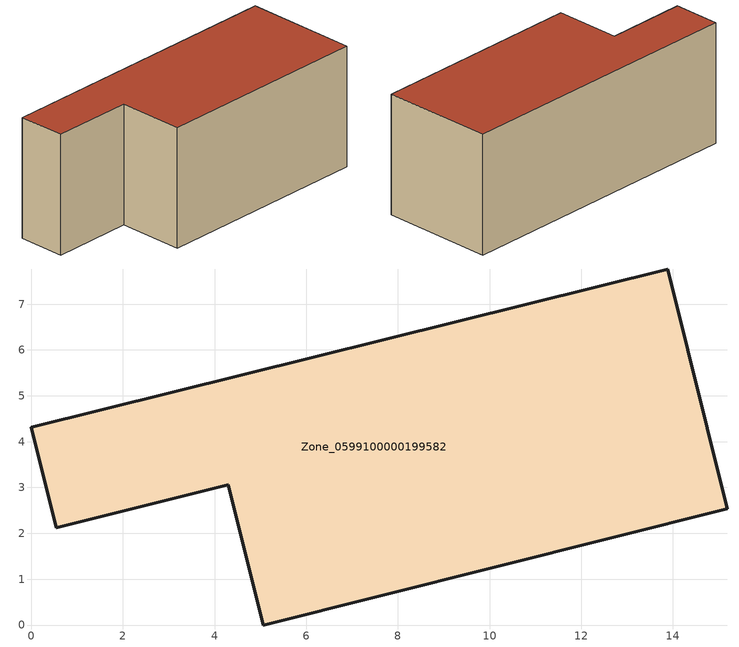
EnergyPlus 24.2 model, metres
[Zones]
Zone_0599100000199582
 floor ground (C_G): 4.3,3.06 0.54,2.12 0,4.31 13.88,7.77 15.19,2.53 5.06,0 z0
 wall outside (C_F): 13.88,7.77 0,4.31 0.54,2.12 4.3,3.06 5.06,0 15.19,2.53 13.88,7.77 z0:5.77
 roof outside (C_R): 5.06,0 15.19,2.53 13.88,7.77 0,4.31 0.54,2.12 4.3,3.06 z5.77
[BUILDING]
Pand.0599100000199582: North Axis=0; Terrain=City; Loads Convergence Tolerance Value=0.04; Temperature Convergence Tolerance Value=0.4; Solar Distribution=FullExterior; Maximum Number of Warmup Days=25; Minimum Number of Warmup Days=1
[Site:Location]
Rotterdam.The.Hague.AP_ZH_NLD Design_Conditions: Latitude=51.96; Longitude=4.45; Time Zone=1; Elevation=-4.5
[SITE:GROUNDTEMPERATURE:BUILDINGSURFACE]
18, 18, 18, 18, 18, 18, 18, 18, 18, 18, 18, 18
[MATERIAL] Thermal Absorptance=0.9; Solar Absorptance=0.7; Visible Absorptance=0.7
Name | Roughness | Thickness | Conductivity | Density | Specific Heat
G.TI.1975-1991 | MediumSmooth | 0.15 | 0.288461 | 540 | 1210
F.TI.1975-1991 | Rough | 0.3 | 0.230769 | 1920 | 840
R.TI.1975-1991 | MediumRough | 0.2 | 0.153846 | 1500 | 1000
[CONSTRUCTION]
C_G: G.TI.1975-1991
C_F: F.TI.1975-1991
C_R: R.TI.1975-1991
[ZONE]
Zone_0599100000199582: Type=1; Multiplier=1; Ceiling Height=Autocalculate; Volume=Autocalculate; Floor Area=autocalculate; Part of Total Floor Area=Yes
[ZONEINFILTRATION:DESIGNFLOWRATE]
Infil_Zone_0599100000199582: Zone or ZoneList or Space or SpaceList=Zone_0599100000199582; Schedule=AlwaysOn; Design Flow Rate Calculation Method=Flow/Area; Flow Rate per Floor Area=0.003; Constant Term Coefficient=1; Temperature Term Coefficient=0; Velocity Term Coefficient=0; Velocity Squared Term Coefficient=0
[HVACTEMPLATE:ZONE:IDEALLOADSAIRSYSTEM]
Zone_0599100000199582: Maximum Heating Supply Air Temperature=50; Minimum Cooling Supply Air Temperature=13; Maximum Heating Supply Air Humidity Ratio=0.0156; Minimum Cooling Supply Air Humidity Ratio=0.0077; Heating Limit=NoLimit; Cooling Limit=NoLimit; Dehumidification Control Type=ConstantSensibleHeatRatio; Cooling Sensible Heat Ratio=0.7; Dehumidification Setpoint=60; Humidification Control Type=None; Humidification Setpoint=30; Outdoor Air Method=None; Outdoor Air Flow Rate per Person=0.00944; Outdoor Air Flow Rate per Zone Floor Area=0; Outdoor Air Flow Rate per Zone=0; Demand Controlled Ventilation Type=None; Outdoor Air Economizer Type=NoEconomizer; Heat Recovery Type=None; Sensible Heat Recovery Effectiveness=0.7; Latent Heat Recovery Effectiveness=0.65
[ZONECONTROL:THERMOSTAT]
ThermostatControl_Zone_0599100000199582: Zone or ZoneList=Zone_0599100000199582; Control Type Schedule=DualSetpointControlType; Control 1=Thermostat_Zone_0599100000199582; Temperature Difference Between Cutout And Setpoint=0
[THERMOSTATSETPOINT:DUALSETPOINT]
Thermostat_Zone_0599100000199582: Heating Setpoint Temperature Schedule=HeatingSetpoint_Zone_0599100000199582; Cooling Setpoint Temperature Schedule=CoolingSetpoint_Zone_0599100000199582
[SCHEDULE:COMPACT]
HeatingSetpoint_Zone_0599100000199582: Through: 12/31, For: AllDays, Until: 24:00, 21
CoolingSetpoint_Zone_0599100000199582: Through: 12/31, For: AllDays, Until: 24:00, 24
DualSetpointControlType: Through: 12/31, For: AllDays, Until: 24:00, 4
AlwaysOn: Through: 12/31, For: AllDays, Until: 24:00, 1
